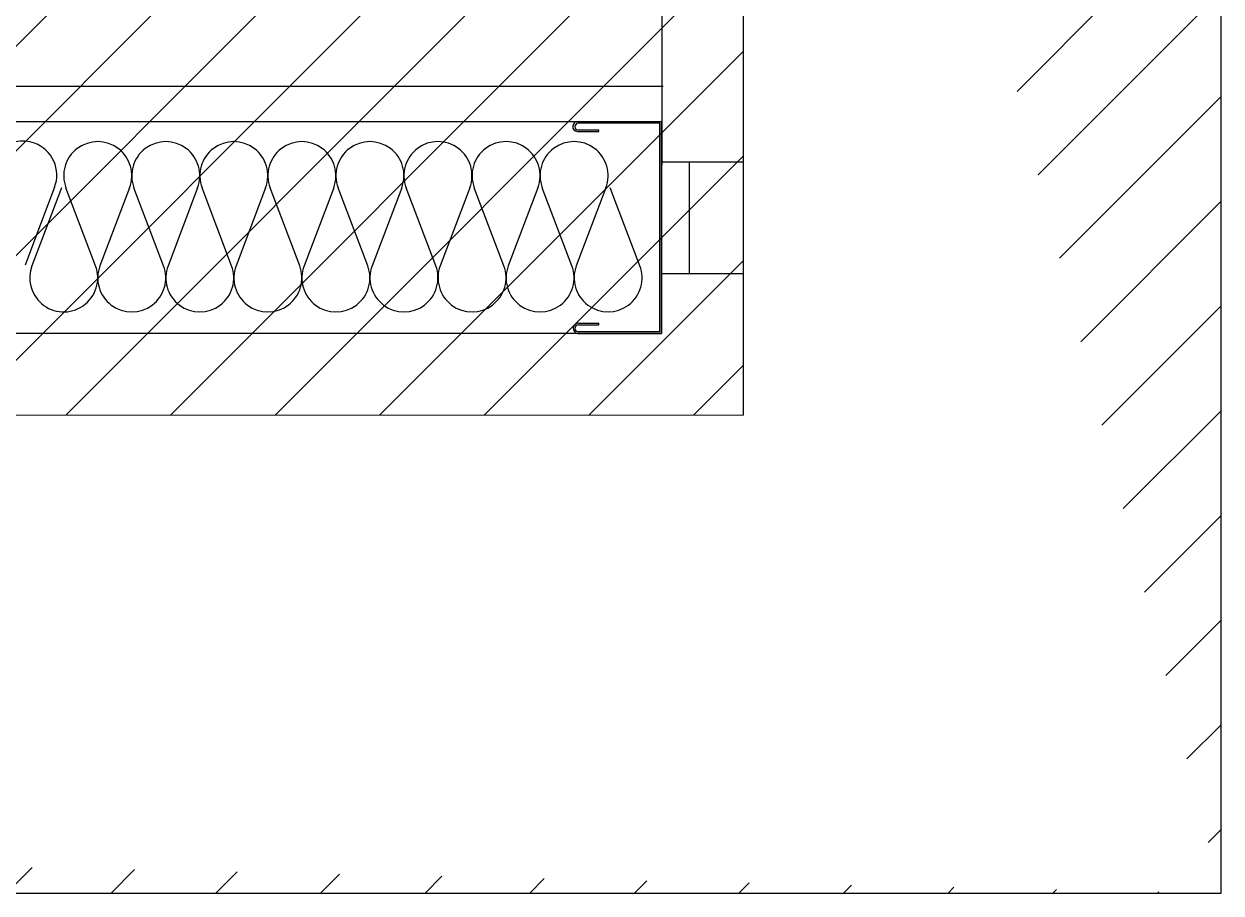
# Model space of a CAD drawing. Header units: millimetres. Extents: x 10 to 76.1, y 10 to 63.5.
# Drawn here: x 59.174 to 59.688, y 10 to 10.373 of the extents above; entities that cross this region are included whole.
import ezdxf

# ---------------------------------------------------------------- set-up
doc = ezdxf.new("R2010")
doc.units = ezdxf.units.MM
for name, color, linetype in [('durlok', 3, 'Continuous'), ('lana de vidrio', 2, 'Continuous'), ('PERFILES', 2, 'Continuous'), ('relleno2d', 9, 'Continuous')]:
    doc.layers.add(name, color=color, linetype=linetype)
doc.layers.add('paredes2d', color=7, linetype='Continuous', true_color=0xc2ced6)

# ---------------------------------------------------------------- blocks, each defined once
blk = doc.blocks.new('LP1-1')
at = {"layer": 'PERFILES'}
for p, q in [((-0.0963667244593438, 0.03912652072814637), (-0.09636672445932959, -0.04305252887301947)), ((0.1114125290345953, 0.03878142790335914), (0.1114227361675404, -0.04305252887310473)), ((0.05964036414925999, -0.04141351509022684), (0.06012853564033094, -0.04141351509022684)), ((0.05964036414927421, -0.04305252887307631), (0.06012853564033094, -0.04305252887307631))]:
    blk.add_line(p, q, dxfattribs=at)
at = {"layer": 'PERFILES', "color": 2}
for p, q in [((-0.0949149982384796, -0.04141351509021263), (-0.0949149982384796, 0.03859913853240471)), ((-0.0879332593109865, 0.03859913853240471), (-0.0879332593109865, 0.0185229708807384)), ((-0.0864618342097998, 0.03826299243077358), (-0.0864618342097998, 0.01853267921210033)), ((0.1015076387850939, 0.03964495620074615), (0.1015076387850939, 0.01840184159125613)), ((0.1032243974025135, 0.03922546736244215), (0.1032243974025135, 0.01841069004292706)), ((0.1095958260211063, -0.04141351509021263), (0.1095958260211063, 0.03918317250038683)), ((-0.0879332593109865, 0.0185229708807384), (-0.0864618342097998, 0.01853267921210033)), ((0.1015076387850939, 0.01840543327928401), (0.1032243974025135, 0.01841069004292706)), ((-0.0963667244593438, -0.04305252887301947), (-0.06295362895446033, -0.04305252887303368)), ((-0.0949149982384796, -0.04141351509021263), (-0.06295362895447454, -0.04141351509022684)), ((-0.06295362895447454, -0.04141351509022684), (0.05964036414925999, -0.04141351509022684)), ((-0.06295362895446033, -0.04305252887303368), (0.05964036414927421, -0.04305252887307631)), ((0.06012853564033094, -0.04141351509022684), (0.1095958260211063, -0.04141351509021263)), ((0.06012853564033094, -0.04305252887307631), (0.1114227361675404, -0.04305252887310473))]:
    blk.add_line(p, q, dxfattribs=at)
for centre, radius, start, end in [((-0.09141759927076976, 0.03865667606292789), 0.004971377489346792, 355.4579886836737, 174.5768845724998), ((-0.09142388731270046, 0.03853954425908057), 0.003491136680737153, 0.9780958188570211, 180.2200821107364), ((0.1064567639736396, 0.03917511153552766), 0.004971377489346792, 355.4579886836737, 174.5768845724998), ((0.10640762289772, 0.03895310850377598), 0.003194855849876904, 3.698172982429599, 175.1096458487148)]:
    blk.add_arc(centre, radius, start, end, dxfattribs=at)

msp = doc.modelspace()

# ---------------------------------------------------------------- hatches: boundary and pattern name
at = {"layer": 'relleno2d'}
h = msp.add_hatch(dxfattribs=at)
h.set_pattern_fill('ANSI31', color=256, scale=0.01)
h.set_pattern_definition([(45, (0, 0), (-0.02245064030267288, 0.02245064030267288), [])])
h.paths.add_polyline_path([(59.68808570611949, 11.70500001447185), (59.48308570611949, 11.70500001447185), (59.4830857061196, 17.78500001447178), (59.6880857061196, 17.78500001447178)])
edge = h.paths.add_edge_path(flags=17)
edge.add_line((59.68808570611959, 18.97500001447185), (59.4830857061196, 18.97500001447185))
edge.add_line((59.4830857061196, 18.97500001447185), (59.4830857061196, 19.03500001447179))
edge.add_line((59.4830857061196, 19.03500001447179), (58.99308570611959, 19.03500001447179))
edge.add_line((58.99308570611959, 19.03500001447179), (58.99308570611959, 19.47500001447185))
edge.add_line((58.99308570611959, 19.47500001447185), (50.9148047490359, 19.47500001447185))
edge.add_arc((50.62308570611959, 19.54500001447178), 0.2999999999999998, 193.4933988215392, 346.50660117845496, ccw=False)
edge.add_line((50.33136666320328, 19.47500001447185), (50.15808570611954, 19.47500001447185))
edge.add_line((50.15808570611954, 19.47500001447185), (50.02308570611947, 19.47500001447185))
edge.add_line((50.02308570611947, 19.47500001447183), (49.95308570611947, 19.47500001447183))
edge.add_line((49.95308570611954, 19.47500001447185), (49.95308570611954, 19.68000001447184))
edge.add_line((49.95308570611954, 19.68000001447183), (59.68808570611949, 19.68000001447183))
edge.add_line((59.68808570611949, 19.68000001447183), (59.68808570611949, 18.97500001447185))
edge = h.paths.add_edge_path(flags=17)
edge.add_line((59.68808570611959, 18.97500001447185), (59.4830857061196, 18.97500001447185))
edge.add_line((59.4830857061196, 18.97500001447185), (59.4830857061196, 19.03500001447179))
edge.add_line((58.99308570611959, 19.03500001447179), (59.4830857061196, 19.03500001447179))
edge.add_line((58.99308570611959, 19.47500001447185), (58.99308570611959, 19.03500001447179))
edge.add_line((50.9148047490359, 19.47500001447185), (58.99308570611959, 19.47500001447185))
edge.add_arc((50.62308570611959, 19.54500001447178), 0.2999999999999998, 193.4933988215392, 346.5066011784549)
edge.add_line((50.33136666320328, 19.47500001447185), (50.15808570611954, 19.47500001447185))
edge.add_line((50.15808570611954, 19.47500001447185), (50.02308570611947, 19.47500001447185))
edge.add_line((49.95308570611947, 19.47500001447183), (50.02308570611947, 19.47500001447183))
edge.add_line((49.95308570611954, 19.68000001447184), (49.95308570611954, 19.47500001447185))
edge.add_line((59.68808570611949, 19.68000001447183), (49.95308570611954, 19.68000001447183))
edge.add_line((59.68808570611949, 19.68000001447183), (59.68808570611949, 18.97500001447185))
edge = h.paths.add_edge_path()
edge.add_line((49.95308570611953, 10.00000001447185), (59.68808570611948, 10.00000001447185))
edge.add_line((50.15808570611954, 10.20500001447184), (50.91480474903579, 10.20500001447184))
edge.add_line((59.48308570611949, 10.20500001447184), (50.91480474903579, 10.20500001447184))
edge.add_line((59.48308570611949, 10.20500001447184), (59.48308570611949, 10.80500001447177))
edge.add_line((59.68808570611948, 10.00000001447185), (59.68808570611948, 10.80500001447177))
edge.add_line((59.48308570611949, 10.80500001447176), (59.68808570611949, 10.80500001447176))
edge.add_line((50.15808570611954, 19.47500001447185), (50.18808570611954, 19.47500001447185))

# ---------------------------------------------------------------- linework, layer by layer
for p, q in [((59.44804318931259, 10.47177697372688), (59.44801595963707, 10.24004022198284)), ((59.4487319589695, 10.34591102639306), (50.19308182658918, 10.34590861478171))]:
    msp.add_line(p, q)
at = {"color": 3}
for p, q in [((59.48305617016462, 10.31349094452287), (59.44801595972979, 10.3134865790017)), ((59.45993789968398, 10.2654881384904), (59.45993478146934, 10.31348813847484)), ((59.48305317664948, 10.31349094452287), (59.48305916364946, 10.26549094489625)), ((59.45993789968398, 10.2654881384904), (59.44801595966919, 10.26548813850545)), ((59.48305617013433, 10.2654881384758), (59.45993789968398, 10.2654881384904))]:
    msp.add_line(p, q, dxfattribs=at)
at = {"layer": 'durlok', "linetype": 'Continuous', "extrusion": (-0.9999999922212388, -0.0001247297975064832, 0)}
for p, q in [((59.44873195896947, 10.34591102639306), (50.19308182658918, 10.34590861478171)), ((50.19308369753705, 10.33090860757421), (59.44802309715968, 10.33091096577275)), ((50.1930950315317, 10.24004022784312), (59.44801595982245, 10.24004258223806))]:
    msp.add_line(p, q, dxfattribs=at)
at = {"layer": 'lana de vidrio', "color": 2}
for p, q in [((59.18751765112457, 10.30270385324621), (59.17892008065121, 10.28005799942279)), ((59.19046503312823, 10.30245386718683), (59.18186746265487, 10.27980801336341)), ((59.20507104078332, 10.26901897164965), (59.19236774236659, 10.30245410451137)), ((59.2196687073285, 10.30245750975523), (59.20697375002167, 10.26901920897509)), ((59.23427471498313, 10.26902261421804), (59.22157141656686, 10.30245774707977)), ((59.24887238152877, 10.30246115232363), (59.23617742422194, 10.26902285154349)), ((59.2634783891834, 10.26902625678644), (59.25077509076713, 10.30246138964817)), ((59.27807605572847, 10.30246479489202), (59.2653810984221, 10.26902649411189)), ((59.29268206338367, 10.26902989935484), (59.2799787649674, 10.30246503221657)), ((59.30727972992828, 10.30246843746042), (59.29458477262236, 10.26903013668029)), ((59.32188573758393, 10.26903354192323), (59.30918243916721, 10.30246867478496)), ((59.33648340412855, 10.30247208002882), (59.32378844682263, 10.26903377924869)), ((59.3510894117842, 10.26903718449164), (59.33838611336747, 10.30247231735336)), ((59.36568707832881, 10.30247572259722), (59.35299212102245, 10.26903742181709)), ((59.38029308598447, 10.26904082706003), (59.36758978756774, 10.30247595992176)), ((59.39489075252908, 10.30247936516562), (59.38219579522226, 10.26904106438548)), ((59.40949676018496, 10.26904446962843), (59.39679346176755, 10.30247960249016)), ((59.42409442672957, 10.30248300773402), (59.41139946942275, 10.26904470695388)), ((59.43870043438478, 10.26904811219683), (59.42599713596805, 10.30248324505855)), ((59.1789200747245, 10.28005798381194), (59.17482739822778, 10.26927794380186)), ((59.18186745672816, 10.27980799775257), (59.17777478023145, 10.26902795774249))]:
    msp.add_line(p, q, dxfattribs=at)
for centre, radius, start, end in [((59.17387122640501, 10.30789893920054), 0.01460183721366781, 69.79298219927216, 200.8037181516638), ((59.1738665219945, 10.3078865478643), 0.01460183721366781, 339.2105748303266, 69.77327660542348), ((59.20601757819844, 10.30764020437332), 0.01460183721366781, 339.2105748303266, 200.8037181516638), ((59.23522125239871, 10.30764384694172), 0.01460183721366781, 339.2105748303266, 200.8037181516638), ((59.26442492659897, 10.30764748951012), 0.01460183721366781, 339.2105748303266, 200.8037181516638), ((59.29362860079924, 10.30765113207852), 0.01460183721366781, 339.2105748303266, 200.8037181516638), ((59.32283227499951, 10.30765477464691), 0.01460183721366781, 339.2105748303266, 200.8037181516638), ((59.35203594919977, 10.30765841721531), 0.01460183721366781, 339.2105748303266, 200.8037181516638), ((59.38123962339959, 10.30766205978371), 0.01460183721366781, 339.2105748303266, 200.8037181516638), ((59.41044329759963, 10.30766570235211), 0.01460183721366781, 339.2105748303266, 200.8037181516638), ((59.19142590936106, 10.26384526312508), 0.01460183721366949, 159.2105748332948, 229.1276866355936), ((59.19142120495147, 10.26383287178861), 0.01460183721366949, 229.1521328720148, 20.80371814869555), ((59.22062487915174, 10.263836514357), 0.01460183721366949, 159.2105748332948, 20.80371814869555), ((59.24982855335098, 10.2638401569254), 0.01460183721366949, 159.2105748332948, 20.80371814869555), ((59.27903222755125, 10.2638437994938), 0.01460183721366949, 159.2105748332948, 20.80371814869555), ((59.30823590175152, 10.2638474420622), 0.01460183721366949, 159.2105748332948, 20.80371814869555), ((59.33743957595178, 10.26385108463059), 0.01460183721366949, 159.2105748332948, 20.80371814869555), ((59.36664325015205, 10.26385472719899), 0.01460183721366949, 159.2105748332948, 20.80371814869555), ((59.39584692435232, 10.26385836976739), 0.01460183721366949, 159.2105748332948, 20.80371814869555), ((59.42505059855282, 10.26386201233578), 0.01460183721366949, 159.2105748332948, 20.80371814869555)]:
    msp.add_arc(centre, radius, start, end, dxfattribs=at)
at = {"layer": 'paredes2d', "color": 6, "linetype": 'Continuous'}
for p, q in [((59.48308570611949, 10.20500001447184), (59.48308570611949, 10.80500001447177)), ((59.68808570611948, 10.00000001447185), (59.68808570611948, 10.80500001447177)), ((49.95308570611953, 10.00000001447185), (59.68808570611948, 10.00000001447185))]:
    msp.add_line(p, q, dxfattribs=at)
at = {"layer": 'paredes2d', "color": 6, "lineweight": 0}
msp.add_line((59.48308570611949, 10.20500001447184), (50.91480474903579, 10.20500001447184), dxfattribs=at)

# ---------------------------------------------------------------- block references
at = {"xscale": 0.4373098624145429, "yscale": 0.4373098624145429, "zscale": 0.4373098624145429, "rotation": 90.00714649099517}
msp.add_blockref('LP1-1', (59.42918340792749, 10.28217999234493), dxfattribs=at)

doc.saveas('drawing.dxf')
